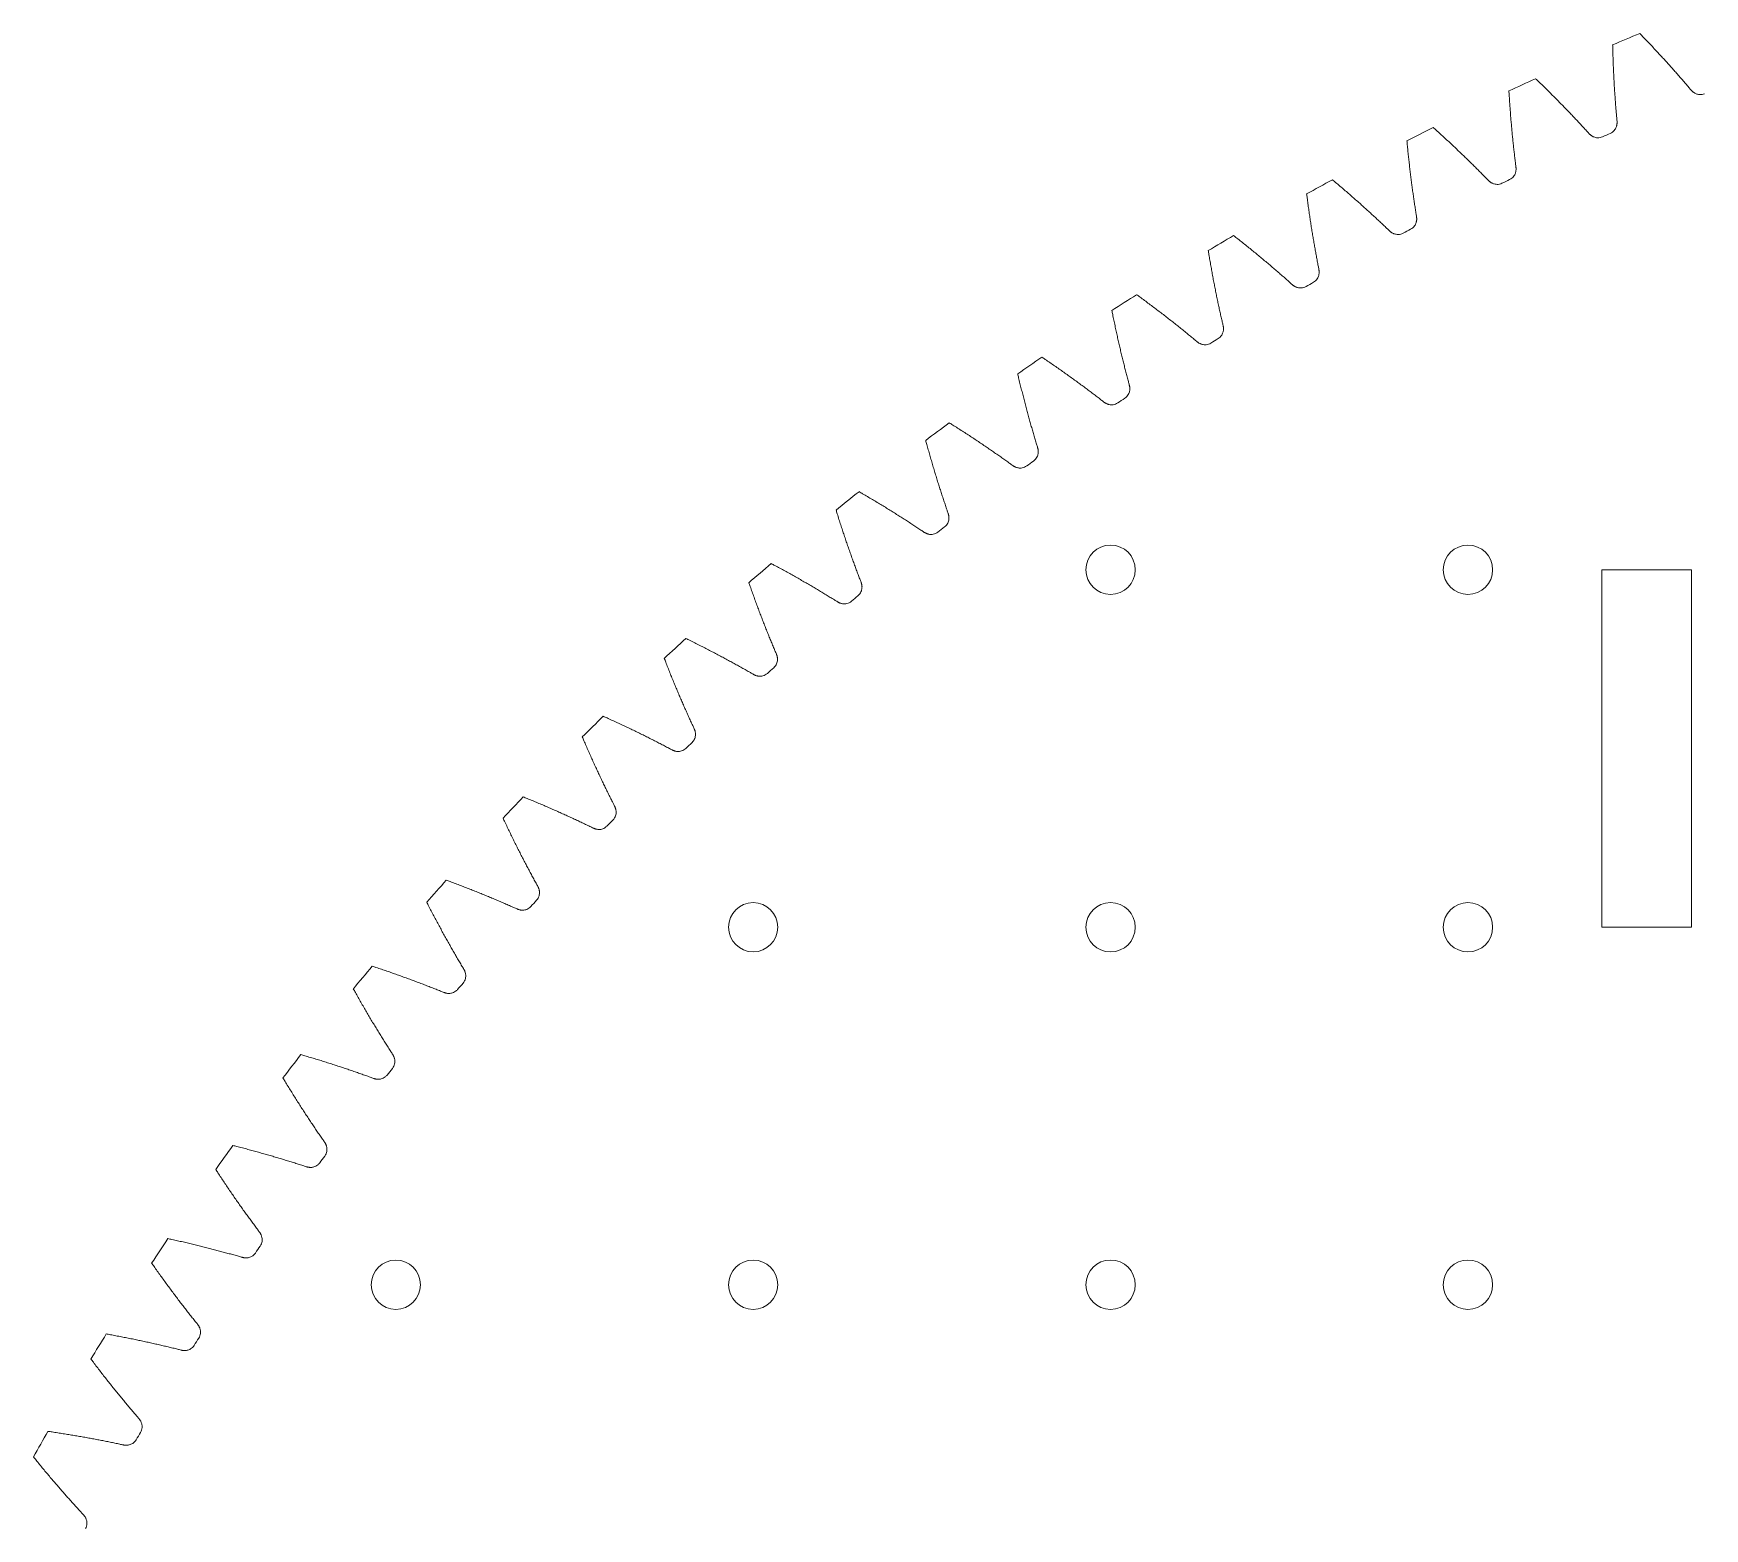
# Model space of a CAD drawing. Header units: inches. Extents: x 0.6 to 19, y 0.5 to 18.9.
# Drawn here: x 1.778 to 6.454, y 14.05 to 18.232 of the extents above; entities that cross this region are included whole.
import ezdxf

# ---------------------------------------------------------------- set-up
doc = ezdxf.new("R2010")
doc.units = ezdxf.units.IN
doc.header["$MEASUREMENT"] = 0

msp = doc.modelspace()

# ---------------------------------------------------------------- linework, layer by layer
at = {"color": 7, "linetype": 'Continuous', "lineweight": 15}
for p, q in [((6.4166, 16.7322), (6.1666, 16.7322)), ((6.1666, 16.7322), (6.1666, 15.7322)), ((6.4166, 15.7322), (6.4166, 16.7322)), ((6.1666, 15.7322), (6.4166, 15.7322))]:
    msp.add_line(p, q, dxfattribs=at)
for centre, radius in [((4.7916, 16.7322), 0.069), ((5.7916, 16.7322), 0.069), ((3.7916, 15.7322), 0.0689), ((4.7916, 15.7322), 0.069), ((5.7916, 15.7322), 0.069), ((2.7916, 14.7322), 0.0689), ((3.7916, 14.7322), 0.0689), ((4.7916, 14.7322), 0.069), ((5.7916, 14.7322), 0.069)]:
    msp.add_circle(centre, radius, dxfattribs=at)
for radius, start, end in [(9.2, 112.4911, 113.00341), (9.2, 114.46912, 114.98143), (9.2, 116.44714, 116.95945), (8.975, 113.66047, 113.81205), (9.2, 118.42516, 118.93748), (8.975, 115.6385, 115.79008), (8.975, 117.61652, 117.7681), (9.2, 120.40318, 120.9155), (8.975, 119.59454, 119.74612), (9.2, 122.38121, 122.89352), (8.975, 121.57256, 121.72414), (9.2, 124.35923, 124.87154), (8.975, 123.55058, 123.70216), (9.2, 126.33725, 126.84956), (8.975, 125.52861, 125.68019), (9.2, 128.31527, 128.82759), (8.975, 127.50663, 127.65821), (9.2, 130.29329, 130.80561), (8.975, 129.48465, 129.63623), (9.2, 132.27132, 132.78363), (8.975, 131.46267, 131.61425), (9.2, 134.24934, 134.76165), (8.975, 133.44069, 133.59227), (9.2, 136.22736, 136.73967), (8.975, 135.41872, 135.5703), (9.2, 138.20538, 138.7177), (8.975, 137.39674, 137.54832), (9.2, 140.1834, 140.69572), (8.975, 139.37476, 139.52634), (9.2, 142.16142, 142.67374), (8.975, 141.35278, 141.50436), (9.2, 144.13945, 144.65176), (8.975, 143.3308, 143.48238), (9.2, 146.11747, 146.62978), (8.975, 145.30883, 145.46041), (9.2, 148.09549, 148.60781), (8.975, 147.28685, 147.43843), (9.2, 150.07351, 150.58583), (8.975, 149.26487, 149.41645)]:
    msp.add_arc((9.7916, 9.7322), radius, start, end, dxfattribs=at)
for points, knots in [([(6.1898, 17.9528), (6.192, 17.9539), (6.1962, 17.9562), (6.201, 17.9608), (6.2043, 17.9656), (6.2063, 17.9698), (6.2075, 17.9735), (6.2082, 17.9765), (6.2086, 17.9792), (6.2087, 17.9814), (6.2088, 17.9834), (6.2087, 17.9852), (6.2084, 17.9898), (6.2075, 17.9982), (6.2065, 18.0107), (6.2053, 18.0245), (6.2043, 18.0384), (6.2032, 18.0526), (6.2023, 18.067), (6.2013, 18.0816), (6.2005, 18.0964), (6.1997, 18.1113), (6.1989, 18.1265), (6.1983, 18.1419), (6.1977, 18.1575), (6.1971, 18.1732), (6.1967, 18.1877), (6.1965, 18.1968), (6.1964, 18.2007)], [0, 0, 0, 0, 0.0281422, 0.0544033, 0.076448, 0.0943064, 0.1087144, 0.1205172, 0.1304264, 0.1389802, 0.1465701, 0.1534791, 0.1599127, 0.1988525, 0.2512062, 0.3043093, 0.3581618, 0.4127637, 0.468115, 0.5242158, 0.5810659, 0.6386654, 0.6970143, 0.7561127, 0.8159604, 0.8765575, 0.9379041, 0.9821736, 0.9821736, 0.9821736, 0.9821736]), ([(6.2722, 18.2325), (6.2749, 18.2297), (6.2813, 18.2231), (6.2913, 18.2127), (6.3021, 18.2013), (6.3128, 18.1899), (6.3233, 18.1787), (6.3336, 18.1675), (6.3438, 18.1564), (6.3537, 18.1455), (6.3634, 18.1346), (6.373, 18.1238), (6.3824, 18.1131), (6.3916, 18.1026), (6.4006, 18.0921), (6.4088, 18.0826), (6.4142, 18.0761), (6.4173, 18.0727), (6.4185, 18.0714), (6.42, 18.07), (6.4217, 18.0685), (6.4238, 18.0669), (6.4265, 18.0653), (6.4299, 18.0636), (6.4344, 18.062), (6.4401, 18.0611), (6.4468, 18.0612), (6.4513, 18.0627), (6.4536, 18.0634)], [0.0178264, 0.0178264, 0.0178264, 0.0178264, 0.0620959, 0.1234425, 0.1840396, 0.2438873, 0.3029857, 0.3613346, 0.4189341, 0.4757842, 0.531885, 0.5872363, 0.6418382, 0.6956907, 0.7487938, 0.8011475, 0.8400873, 0.8465209, 0.8534299, 0.8610198, 0.8695736, 0.8794828, 0.8912856, 0.9056936, 0.923552, 0.9455967, 0.9718578, 1, 1, 1, 1]), ([(5.9809, 18.1059), (5.9837, 18.1033), (5.9903, 18.0969), (6.0007, 18.0869), (6.0119, 18.0758), (6.023, 18.0648), (6.0339, 18.0539), (6.0445, 18.0431), (6.055, 18.0324), (6.0653, 18.0218), (6.0755, 18.0113), (6.0854, 18.0008), (6.0952, 17.9905), (6.1047, 17.9802), (6.1141, 17.9701), (6.1226, 17.9609), (6.1283, 17.9545), (6.1314, 17.9512), (6.1327, 17.95), (6.1342, 17.9486), (6.136, 17.9472), (6.1381, 17.9457), (6.1408, 17.9442), (6.1443, 17.9426), (6.1489, 17.9412), (6.1546, 17.9404), (6.1613, 17.9408), (6.1658, 17.9424), (6.1681, 17.9432)], [0.0178264, 0.0178264, 0.0178264, 0.0178264, 0.0620959, 0.1234425, 0.1840396, 0.2438873, 0.3029857, 0.3613346, 0.4189341, 0.4757842, 0.531885, 0.5872363, 0.6418382, 0.6956907, 0.7487938, 0.8011475, 0.8400873, 0.8465209, 0.8534299, 0.8610198, 0.8695736, 0.8794828, 0.8912856, 0.9056936, 0.923552, 0.9455967, 0.9718578, 1, 1, 1, 1]), ([(5.9082, 17.8236), (5.9103, 17.8248), (5.9144, 17.8272), (5.9191, 17.832), (5.9222, 17.8368), (5.9241, 17.8412), (5.9252, 17.8449), (5.9258, 17.8479), (5.926, 17.8506), (5.9261, 17.8528), (5.9261, 17.8548), (5.926, 17.8566), (5.9255, 17.8612), (5.9244, 17.8696), (5.9229, 17.882), (5.9213, 17.8957), (5.9197, 17.9097), (5.9182, 17.9238), (5.9167, 17.9382), (5.9153, 17.9527), (5.9139, 17.9674), (5.9126, 17.9824), (5.9113, 17.9975), (5.9101, 18.0129), (5.909, 18.0284), (5.9079, 18.0441), (5.907, 18.0585), (5.9064, 18.0677), (5.9062, 18.0715)], [0, 0, 0, 0, 0.0281422, 0.0544033, 0.076448, 0.0943064, 0.1087144, 0.1205172, 0.1304264, 0.1389802, 0.1465701, 0.1534791, 0.1599127, 0.1988525, 0.2512062, 0.3043093, 0.3581618, 0.4127637, 0.468115, 0.5242158, 0.5810659, 0.6386654, 0.6970143, 0.7561127, 0.8159604, 0.8765575, 0.9379041, 0.9821736, 0.9821736, 0.9821736, 0.9821736]), ([(5.6942, 17.9694), (5.697, 17.9669), (5.7039, 17.9607), (5.7145, 17.951), (5.7262, 17.9404), (5.7376, 17.9298), (5.7489, 17.9193), (5.7599, 17.9088), (5.7708, 17.8985), (5.7814, 17.8882), (5.7919, 17.8781), (5.8022, 17.868), (5.8123, 17.858), (5.8222, 17.8481), (5.832, 17.8382), (5.8408, 17.8293), (5.8466, 17.8232), (5.8499, 17.82), (5.8512, 17.8188), (5.8528, 17.8175), (5.8546, 17.8162), (5.8568, 17.8147), (5.8596, 17.8133), (5.8631, 17.8118), (5.8677, 17.8106), (5.8734, 17.81), (5.8801, 17.8106), (5.8845, 17.8124), (5.8868, 17.8133)], [0.0178264, 0.0178264, 0.0178264, 0.0178264, 0.0620959, 0.1234425, 0.1840396, 0.2438873, 0.3029857, 0.3613346, 0.4189341, 0.4757842, 0.531885, 0.5872363, 0.6418382, 0.6956907, 0.7487938, 0.8011475, 0.8400873, 0.8465209, 0.8534299, 0.8610198, 0.8695736, 0.8794828, 0.8912856, 0.9056936, 0.923552, 0.9455967, 0.9718578, 1, 1, 1, 1]), ([(5.6312, 17.6847), (5.6333, 17.686), (5.6373, 17.6885), (5.6418, 17.6935), (5.6448, 17.6985), (5.6466, 17.7029), (5.6475, 17.7066), (5.648, 17.7097), (5.6481, 17.7123), (5.6481, 17.7146), (5.648, 17.7166), (5.6479, 17.7184), (5.6472, 17.7229), (5.6458, 17.7312), (5.6439, 17.7436), (5.6418, 17.7573), (5.6398, 17.7712), (5.6378, 17.7852), (5.6358, 17.7995), (5.6339, 17.814), (5.632, 17.8287), (5.6302, 17.8436), (5.6284, 17.8587), (5.6266, 17.874), (5.625, 17.8894), (5.6233, 17.9051), (5.6219, 17.9195), (5.6211, 17.9286), (5.6207, 17.9325)], [0, 0, 0, 0, 0.0281422, 0.0544033, 0.076448, 0.0943064, 0.1087144, 0.1205172, 0.1304264, 0.1389802, 0.1465701, 0.1534791, 0.1599127, 0.1988525, 0.2512062, 0.3043093, 0.3581618, 0.4127637, 0.468115, 0.5242158, 0.5810659, 0.6386654, 0.6970143, 0.7561127, 0.8159604, 0.8765575, 0.9379041, 0.9821736, 0.9821736, 0.9821736, 0.9821736]), ([(5.4123, 17.8231), (5.4153, 17.8206), (5.4223, 17.8147), (5.4333, 17.8054), (5.4453, 17.7951), (5.4571, 17.785), (5.4687, 17.7748), (5.4801, 17.7648), (5.4913, 17.7548), (5.5023, 17.745), (5.5131, 17.7351), (5.5238, 17.7254), (5.5342, 17.7158), (5.5445, 17.7062), (5.5545, 17.6967), (5.5637, 17.6881), (5.5697, 17.6822), (5.5731, 17.6791), (5.5745, 17.6779), (5.576, 17.6767), (5.5779, 17.6754), (5.5802, 17.6741), (5.583, 17.6727), (5.5866, 17.6714), (5.5912, 17.6703), (5.5969, 17.67), (5.6036, 17.6708), (5.608, 17.6727), (5.6102, 17.6737)], [0.0178264, 0.0178264, 0.0178264, 0.0178264, 0.0620959, 0.1234425, 0.1840396, 0.2438873, 0.3029857, 0.3613346, 0.4189341, 0.4757842, 0.531885, 0.5872363, 0.6418382, 0.6956907, 0.7487938, 0.8011475, 0.8400873, 0.8465209, 0.8534299, 0.8610198, 0.8695736, 0.8794828, 0.8912856, 0.9056936, 0.923552, 0.9455967, 0.9718578, 1, 1, 1, 1]), ([(5.3592, 17.5364), (5.3613, 17.5377), (5.3652, 17.5404), (5.3695, 17.5455), (5.3723, 17.5506), (5.3739, 17.555), (5.3747, 17.5588), (5.3751, 17.5619), (5.3752, 17.5645), (5.3751, 17.5668), (5.3749, 17.5688), (5.3747, 17.5706), (5.3739, 17.5751), (5.3722, 17.5834), (5.3698, 17.5957), (5.3673, 17.6093), (5.3648, 17.6231), (5.3623, 17.6371), (5.3598, 17.6513), (5.3574, 17.6657), (5.355, 17.6803), (5.3527, 17.6951), (5.3504, 17.7101), (5.3481, 17.7253), (5.3459, 17.7408), (5.3437, 17.7564), (5.3418, 17.7707), (5.3406, 17.7798), (5.3401, 17.7836)], [0, 0, 0, 0, 0.0281422, 0.0544033, 0.076448, 0.0943064, 0.1087144, 0.1205172, 0.1304264, 0.1389802, 0.1465701, 0.1534791, 0.1599127, 0.1988525, 0.2512062, 0.3043093, 0.3581618, 0.4127637, 0.468115, 0.5242158, 0.5810659, 0.6386654, 0.6970143, 0.7561127, 0.8159604, 0.8765575, 0.9379041, 0.9821736, 0.9821736, 0.9821736, 0.9821736]), ([(5.1357, 17.6671), (5.1387, 17.6647), (5.1459, 17.6591), (5.1572, 17.6502), (5.1696, 17.6403), (5.1817, 17.6306), (5.1937, 17.6208), (5.2054, 17.6112), (5.217, 17.6016), (5.2283, 17.5921), (5.2395, 17.5827), (5.2504, 17.5733), (5.2612, 17.5641), (5.2718, 17.5549), (5.2822, 17.5457), (5.2916, 17.5374), (5.2978, 17.5317), (5.3013, 17.5288), (5.3027, 17.5277), (5.3043, 17.5265), (5.3063, 17.5253), (5.3086, 17.524), (5.3114, 17.5227), (5.3151, 17.5215), (5.3197, 17.5206), (5.3255, 17.5204), (5.3321, 17.5215), (5.3364, 17.5236), (5.3386, 17.5246)], [0.0178264, 0.0178264, 0.0178264, 0.0178264, 0.0620959, 0.1234425, 0.1840396, 0.2438873, 0.3029857, 0.3613346, 0.4189341, 0.4757842, 0.531885, 0.5872363, 0.6418382, 0.6956907, 0.7487938, 0.8011475, 0.8400873, 0.8465209, 0.8534299, 0.8610198, 0.8695736, 0.8794828, 0.8912856, 0.9056936, 0.923552, 0.9455967, 0.9718578, 1, 1, 1, 1]), ([(5.0925, 17.3787), (5.0945, 17.3802), (5.0983, 17.3829), (5.1025, 17.3883), (5.1051, 17.3934), (5.1065, 17.3979), (5.1072, 17.4017), (5.1075, 17.4048), (5.1074, 17.4074), (5.1073, 17.4097), (5.1071, 17.4117), (5.1068, 17.4135), (5.1058, 17.4179), (5.1038, 17.4261), (5.1011, 17.4384), (5.098, 17.4519), (5.095, 17.4656), (5.0921, 17.4795), (5.0891, 17.4936), (5.0862, 17.5079), (5.0833, 17.5224), (5.0805, 17.5371), (5.0776, 17.5521), (5.0749, 17.5672), (5.0721, 17.5825), (5.0694, 17.5981), (5.067, 17.6123), (5.0655, 17.6214), (5.0649, 17.6252)], [0, 0, 0, 0, 0.0281422, 0.0544033, 0.076448, 0.0943064, 0.1087144, 0.1205172, 0.1304264, 0.1389802, 0.1465701, 0.1534791, 0.1599127, 0.1988525, 0.2512062, 0.3043093, 0.3581618, 0.4127637, 0.468115, 0.5242158, 0.5810659, 0.6386654, 0.6970143, 0.7561127, 0.8159604, 0.8765575, 0.9379041, 0.9821736, 0.9821736, 0.9821736, 0.9821736]), ([(4.8646, 17.5017), (4.8677, 17.4994), (4.8751, 17.494), (4.8867, 17.4855), (4.8994, 17.4761), (4.9118, 17.4667), (4.9241, 17.4574), (4.9362, 17.4482), (4.9481, 17.439), (4.9597, 17.4299), (4.9712, 17.4209), (4.9825, 17.4119), (4.9936, 17.403), (5.0045, 17.3942), (5.0152, 17.3854), (5.0249, 17.3775), (5.0313, 17.372), (5.0349, 17.3691), (5.0363, 17.3681), (5.038, 17.367), (5.0399, 17.3658), (5.0423, 17.3646), (5.0452, 17.3634), (5.0489, 17.3624), (5.0535, 17.3616), (5.0593, 17.3617), (5.0659, 17.363), (5.0701, 17.3651), (5.0723, 17.3663)], [0.0178264, 0.0178264, 0.0178264, 0.0178264, 0.0620959, 0.1234425, 0.1840396, 0.2438873, 0.3029857, 0.3613346, 0.4189341, 0.4757842, 0.531885, 0.5872363, 0.6418382, 0.6956907, 0.7487938, 0.8011475, 0.8400873, 0.8465209, 0.8534299, 0.8610198, 0.8695736, 0.8794828, 0.8912856, 0.9056936, 0.923552, 0.9455967, 0.9718578, 1, 1, 1, 1]), ([(4.8314, 17.212), (4.8333, 17.2135), (4.8371, 17.2164), (4.841, 17.2218), (4.8435, 17.2271), (4.8447, 17.2316), (4.8453, 17.2354), (4.8454, 17.2385), (4.8453, 17.2412), (4.8451, 17.2434), (4.8448, 17.2454), (4.8444, 17.2472), (4.8433, 17.2516), (4.841, 17.2598), (4.8379, 17.2719), (4.8344, 17.2853), (4.8309, 17.2989), (4.8275, 17.3126), (4.824, 17.3266), (4.8206, 17.3409), (4.8172, 17.3553), (4.8139, 17.3699), (4.8105, 17.3847), (4.8072, 17.3997), (4.804, 17.415), (4.8007, 17.4304), (4.7978, 17.4446), (4.796, 17.4535), (4.7953, 17.4573)], [0, 0, 0, 0, 0.0281422, 0.0544033, 0.076448, 0.0943064, 0.1087144, 0.1205172, 0.1304264, 0.1389802, 0.1465701, 0.1534791, 0.1599127, 0.1988525, 0.2512062, 0.3043093, 0.3581618, 0.4127637, 0.468115, 0.5242158, 0.5810659, 0.6386654, 0.6970143, 0.7561127, 0.8159604, 0.8765575, 0.9379041, 0.9821736, 0.9821736, 0.9821736, 0.9821736]), ([(4.5993, 17.327), (4.6025, 17.3248), (4.6101, 17.3197), (4.622, 17.3116), (4.635, 17.3026), (4.6478, 17.2937), (4.6604, 17.2848), (4.6728, 17.276), (4.6849, 17.2673), (4.6969, 17.2586), (4.7087, 17.2499), (4.7203, 17.2414), (4.7317, 17.2328), (4.7429, 17.2244), (4.7538, 17.216), (4.7638, 17.2084), (4.7704, 17.2031), (4.7741, 17.2004), (4.7756, 17.1994), (4.7773, 17.1983), (4.7793, 17.1973), (4.7817, 17.1962), (4.7846, 17.1951), (4.7883, 17.1941), (4.793, 17.1935), (4.7988, 17.1938), (4.8053, 17.1953), (4.8095, 17.1976), (4.8116, 17.1988)], [0.0178264, 0.0178264, 0.0178264, 0.0178264, 0.0620959, 0.1234425, 0.1840396, 0.2438873, 0.3029857, 0.3613346, 0.4189341, 0.4757842, 0.531885, 0.5872363, 0.6418382, 0.6956907, 0.7487938, 0.8011475, 0.8400873, 0.8465209, 0.8534299, 0.8610198, 0.8695736, 0.8794828, 0.8912856, 0.9056936, 0.923552, 0.9455967, 0.9718578, 1, 1, 1, 1]), ([(4.5762, 17.0363), (4.578, 17.0379), (4.5817, 17.0409), (4.5854, 17.0465), (4.5877, 17.0518), (4.5888, 17.0564), (4.5892, 17.0602), (4.5893, 17.0633), (4.5891, 17.066), (4.5888, 17.0682), (4.5884, 17.0702), (4.588, 17.0719), (4.5868, 17.0763), (4.5842, 17.0844), (4.5806, 17.0964), (4.5766, 17.1097), (4.5727, 17.1231), (4.5688, 17.1368), (4.5649, 17.1507), (4.561, 17.1647), (4.5571, 17.179), (4.5532, 17.1935), (4.5494, 17.2082), (4.5456, 17.2231), (4.5418, 17.2382), (4.538, 17.2536), (4.5346, 17.2676), (4.5325, 17.2765), (4.5316, 17.2803)], [0, 0, 0, 0, 0.0281422, 0.0544033, 0.076448, 0.0943064, 0.1087144, 0.1205172, 0.1304264, 0.1389802, 0.1465701, 0.1534791, 0.1599127, 0.1988525, 0.2512062, 0.3043093, 0.3581618, 0.4127637, 0.468115, 0.5242158, 0.5810659, 0.6386654, 0.6970143, 0.7561127, 0.8159604, 0.8765575, 0.9379041, 0.9821736, 0.9821736, 0.9821736, 0.9821736]), ([(4.3403, 17.1432), (4.3435, 17.1412), (4.3513, 17.1363), (4.3635, 17.1286), (4.3768, 17.1201), (4.3899, 17.1116), (4.4027, 17.1032), (4.4154, 17.0948), (4.4279, 17.0865), (4.4402, 17.0782), (4.4522, 17.07), (4.4641, 17.0618), (4.4758, 17.0537), (4.4873, 17.0457), (4.4985, 17.0377), (4.5088, 17.0304), (4.5156, 17.0253), (4.5193, 17.0228), (4.5209, 17.0218), (4.5226, 17.0208), (4.5246, 17.0198), (4.527, 17.0188), (4.53, 17.0178), (4.5338, 17.017), (4.5385, 17.0165), (4.5442, 17.017), (4.5507, 17.0187), (4.5548, 17.0212), (4.5568, 17.0225)], [0.0178264, 0.0178264, 0.0178264, 0.0178264, 0.0620959, 0.1234425, 0.1840396, 0.2438873, 0.3029857, 0.3613346, 0.4189341, 0.4757842, 0.531885, 0.5872363, 0.6418382, 0.6956907, 0.7487938, 0.8011475, 0.8400873, 0.8465209, 0.8534299, 0.8610198, 0.8695736, 0.8794828, 0.8912856, 0.9056936, 0.923552, 0.9455967, 0.9718578, 1, 1, 1, 1]), ([(4.3272, 16.852), (4.329, 16.8536), (4.3325, 16.8567), (4.3361, 16.8624), (4.3382, 16.8678), (4.3391, 16.8725), (4.3394, 16.8763), (4.3393, 16.8794), (4.3391, 16.882), (4.3387, 16.8843), (4.3382, 16.8862), (4.3378, 16.888), (4.3364, 16.8923), (4.3335, 16.9003), (4.3295, 16.9122), (4.3251, 16.9253), (4.3207, 16.9386), (4.3163, 16.9521), (4.3119, 16.9658), (4.3075, 16.9798), (4.3032, 16.9939), (4.2988, 17.0083), (4.2945, 17.0228), (4.2901, 17.0376), (4.2858, 17.0526), (4.2815, 17.0677), (4.2776, 17.0816), (4.2752, 17.0905), (4.2742, 17.0942)], [0, 0, 0, 0, 0.0281422, 0.0544033, 0.076448, 0.0943064, 0.1087144, 0.1205172, 0.1304264, 0.1389802, 0.1465701, 0.1534791, 0.1599127, 0.1988525, 0.2512062, 0.3043093, 0.3581618, 0.4127637, 0.468115, 0.5242158, 0.5810659, 0.6386654, 0.6970143, 0.7561127, 0.8159604, 0.8765575, 0.9379041, 0.9821736, 0.9821736, 0.9821736, 0.9821736]), ([(4.0877, 16.9507), (4.091, 16.9487), (4.099, 16.9441), (4.1114, 16.9368), (4.125, 16.9288), (4.1384, 16.9208), (4.1515, 16.9128), (4.1645, 16.9049), (4.1773, 16.897), (4.1898, 16.8892), (4.2022, 16.8814), (4.2143, 16.8736), (4.2263, 16.8659), (4.238, 16.8582), (4.2495, 16.8506), (4.26, 16.8437), (4.267, 16.8389), (4.2708, 16.8364), (4.2724, 16.8355), (4.2742, 16.8346), (4.2762, 16.8337), (4.2787, 16.8327), (4.2817, 16.8318), (4.2855, 16.8311), (4.2902, 16.8309), (4.2959, 16.8315), (4.3023, 16.8335), (4.3063, 16.8361), (4.3083, 16.8375)], [0.0178264, 0.0178264, 0.0178264, 0.0178264, 0.0620959, 0.1234425, 0.1840396, 0.2438873, 0.3029857, 0.3613346, 0.4189341, 0.4757842, 0.531885, 0.5872363, 0.6418382, 0.6956907, 0.7487938, 0.8011475, 0.8400873, 0.8465209, 0.8534299, 0.8610198, 0.8695736, 0.8794828, 0.8912856, 0.9056936, 0.923552, 0.9455967, 0.9718578, 1, 1, 1, 1]), ([(4.0847, 16.6591), (4.0864, 16.6608), (4.0899, 16.6641), (4.0932, 16.6699), (4.0951, 16.6753), (4.0959, 16.68), (4.0961, 16.6838), (4.0959, 16.687), (4.0955, 16.6896), (4.0951, 16.6918), (4.0946, 16.6937), (4.094, 16.6955), (4.0925, 16.6997), (4.0893, 16.7076), (4.0849, 16.7193), (4.0801, 16.7323), (4.0752, 16.7454), (4.0704, 16.7588), (4.0655, 16.7724), (4.0607, 16.7862), (4.0558, 16.8001), (4.0509, 16.8143), (4.0461, 16.8287), (4.0413, 16.8433), (4.0364, 16.8582), (4.0316, 16.8732), (4.0273, 16.8869), (4.0245, 16.8957), (4.0234, 16.8994)], [0, 0, 0, 0, 0.0281422, 0.0544033, 0.076448, 0.0943064, 0.1087144, 0.1205172, 0.1304264, 0.1389802, 0.1465701, 0.1534791, 0.1599127, 0.1988525, 0.2512062, 0.3043093, 0.3581618, 0.4127637, 0.468115, 0.5242158, 0.5810659, 0.6386654, 0.6970143, 0.7561127, 0.8159604, 0.8765575, 0.9379041, 0.9821736, 0.9821736, 0.9821736, 0.9821736]), ([(3.842, 16.7495), (3.8454, 16.7477), (3.8534, 16.7434), (3.8661, 16.7365), (3.88, 16.7289), (3.8936, 16.7214), (3.907, 16.7139), (3.9203, 16.7064), (3.9333, 16.6989), (3.9461, 16.6915), (3.9587, 16.6842), (3.9711, 16.6768), (3.9833, 16.6695), (3.9953, 16.6623), (4.0071, 16.6551), (4.0178, 16.6485), (4.025, 16.644), (4.0289, 16.6417), (4.0305, 16.6408), (4.0323, 16.6399), (4.0344, 16.6391), (4.0369, 16.6382), (4.0399, 16.6374), (4.0437, 16.6369), (4.0484, 16.6368), (4.0541, 16.6376), (4.0605, 16.6398), (4.0644, 16.6426), (4.0664, 16.644)], [0.0178264, 0.0178264, 0.0178264, 0.0178264, 0.0620959, 0.1234425, 0.1840396, 0.2438873, 0.3029857, 0.3613346, 0.4189341, 0.4757842, 0.531885, 0.5872363, 0.6418382, 0.6956907, 0.7487938, 0.8011475, 0.8400873, 0.8465209, 0.8534299, 0.8610198, 0.8695736, 0.8794828, 0.8912856, 0.9056936, 0.923552, 0.9455967, 0.9718578, 1, 1, 1, 1]), ([(3.849, 16.458), (3.8507, 16.4597), (3.854, 16.4631), (3.8572, 16.4691), (3.8589, 16.4746), (3.8595, 16.4793), (3.8595, 16.4831), (3.8592, 16.4862), (3.8588, 16.4888), (3.8582, 16.491), (3.8577, 16.4929), (3.8571, 16.4946), (3.8554, 16.4989), (3.852, 16.5066), (3.8472, 16.5182), (3.8419, 16.531), (3.8366, 16.544), (3.8312, 16.5572), (3.8259, 16.5705), (3.8206, 16.5841), (3.8153, 16.598), (3.8099, 16.612), (3.8046, 16.6262), (3.7992, 16.6406), (3.7939, 16.6553), (3.7886, 16.6701), (3.7837, 16.6837), (3.7807, 16.6924), (3.7795, 16.696)], [0, 0, 0, 0, 0.0281422, 0.0544033, 0.076448, 0.0943064, 0.1087144, 0.1205172, 0.1304264, 0.1389802, 0.1465701, 0.1534791, 0.1599127, 0.1988525, 0.2512062, 0.3043093, 0.3581618, 0.4127637, 0.468115, 0.5242158, 0.5810659, 0.6386654, 0.6970143, 0.7561127, 0.8159604, 0.8765575, 0.9379041, 0.9821736, 0.9821736, 0.9821736, 0.9821736]), ([(3.6033, 16.5399), (3.6068, 16.5383), (3.615, 16.5342), (3.6279, 16.5278), (3.642, 16.5207), (3.6559, 16.5136), (3.6696, 16.5066), (3.6831, 16.4996), (3.6963, 16.4926), (3.7094, 16.4856), (3.7222, 16.4787), (3.7349, 16.4718), (3.7474, 16.4649), (3.7596, 16.4581), (3.7716, 16.4513), (3.7826, 16.4451), (3.7899, 16.4408), (3.7938, 16.4386), (3.7955, 16.4378), (3.7973, 16.437), (3.7994, 16.4362), (3.8019, 16.4355), (3.805, 16.4348), (3.8088, 16.4344), (3.8135, 16.4344), (3.8192, 16.4355), (3.8255, 16.4379), (3.8293, 16.4408), (3.8312, 16.4422)], [0.0178264, 0.0178264, 0.0178264, 0.0178264, 0.0620959, 0.1234425, 0.1840396, 0.2438873, 0.3029857, 0.3613346, 0.4189341, 0.4757842, 0.531885, 0.5872363, 0.6418382, 0.6956907, 0.7487938, 0.8011475, 0.8400873, 0.8465209, 0.8534299, 0.8610198, 0.8695736, 0.8794828, 0.8912856, 0.9056936, 0.923552, 0.9455967, 0.9718578, 1, 1, 1, 1]), ([(3.6204, 16.2489), (3.622, 16.2507), (3.6252, 16.2542), (3.6282, 16.2602), (3.6297, 16.2658), (3.6302, 16.2705), (3.6301, 16.2743), (3.6296, 16.2774), (3.6291, 16.28), (3.6285, 16.2822), (3.6278, 16.2841), (3.6272, 16.2858), (3.6254, 16.2899), (3.6217, 16.2976), (3.6165, 16.309), (3.6107, 16.3216), (3.605, 16.3344), (3.5992, 16.3474), (3.5934, 16.3606), (3.5876, 16.374), (3.5818, 16.3876), (3.576, 16.4014), (3.5702, 16.4154), (3.5643, 16.4297), (3.5585, 16.4441), (3.5527, 16.4588), (3.5474, 16.4722), (3.5441, 16.4808), (3.5427, 16.4843)], [0, 0, 0, 0, 0.0281422, 0.0544033, 0.076448, 0.0943064, 0.1087144, 0.1205172, 0.1304264, 0.1389802, 0.1465701, 0.1534791, 0.1599127, 0.1988525, 0.2512062, 0.3043093, 0.3581618, 0.4127637, 0.468115, 0.5242158, 0.5810659, 0.6386654, 0.6970143, 0.7561127, 0.8159604, 0.8765575, 0.9379041, 0.9821736, 0.9821736, 0.9821736, 0.9821736]), ([(3.372, 16.3223), (3.3755, 16.3207), (3.3839, 16.317), (3.397, 16.311), (3.4114, 16.3044), (3.4255, 16.2978), (3.4394, 16.2913), (3.4531, 16.2847), (3.4666, 16.2782), (3.4799, 16.2717), (3.493, 16.2652), (3.5059, 16.2587), (3.5186, 16.2523), (3.531, 16.2459), (3.5433, 16.2395), (3.5544, 16.2337), (3.5619, 16.2297), (3.5659, 16.2276), (3.5676, 16.2269), (3.5695, 16.2261), (3.5716, 16.2254), (3.5741, 16.2247), (3.5772, 16.2242), (3.581, 16.2239), (3.5858, 16.2241), (3.5914, 16.2253), (3.5976, 16.228), (3.6013, 16.231), (3.6031, 16.2325)], [0.0178264, 0.0178264, 0.0178264, 0.0178264, 0.0620959, 0.1234425, 0.1840396, 0.2438873, 0.3029857, 0.3613346, 0.4189341, 0.4757842, 0.531885, 0.5872363, 0.6418382, 0.6956907, 0.7487938, 0.8011475, 0.8400873, 0.8465209, 0.8534299, 0.8610198, 0.8695736, 0.8794828, 0.8912856, 0.9056936, 0.923552, 0.9455967, 0.9718578, 1, 1, 1, 1]), ([(3.3991, 16.032), (3.4007, 16.0338), (3.4038, 16.0375), (3.4065, 16.0436), (3.4078, 16.0492), (3.4082, 16.0539), (3.4079, 16.0578), (3.4074, 16.0609), (3.4068, 16.0634), (3.4061, 16.0656), (3.4054, 16.0674), (3.4047, 16.0691), (3.4027, 16.0732), (3.3988, 16.0807), (3.3932, 16.0919), (3.387, 16.1043), (3.3808, 16.1169), (3.3746, 16.1297), (3.3684, 16.1427), (3.3621, 16.1559), (3.3558, 16.1693), (3.3495, 16.1829), (3.3432, 16.1967), (3.3369, 16.2107), (3.3306, 16.225), (3.3242, 16.2394), (3.3185, 16.2527), (3.3149, 16.2611), (3.3133, 16.2646)], [0, 0, 0, 0, 0.0281422, 0.0544033, 0.076448, 0.0943064, 0.1087144, 0.1205172, 0.1304264, 0.1389802, 0.1465701, 0.1534791, 0.1599127, 0.1988525, 0.2512062, 0.3043093, 0.3581618, 0.4127637, 0.468115, 0.5242158, 0.5810659, 0.6386654, 0.6970143, 0.7561127, 0.8159604, 0.8765575, 0.9379041, 0.9821736, 0.9821736, 0.9821736, 0.9821736]), ([(3.1484, 16.0968), (3.1519, 16.0953), (3.1604, 16.0919), (3.1738, 16.0864), (3.1883, 16.0803), (3.2027, 16.0742), (3.2168, 16.0681), (3.2307, 16.062), (3.2444, 16.056), (3.258, 16.0499), (3.2713, 16.0439), (3.2844, 16.0379), (3.2973, 16.0319), (3.31, 16.0259), (3.3224, 16.02), (3.3337, 16.0146), (3.3413, 16.0108), (3.3454, 16.0089), (3.3471, 16.0082), (3.349, 16.0075), (3.3512, 16.0068), (3.3537, 16.0063), (3.3569, 16.0058), (3.3607, 16.0056), (3.3654, 16.006), (3.371, 16.0074), (3.3771, 16.0103), (3.3806, 16.0134), (3.3825, 16.015)], [0.0178264, 0.0178264, 0.0178264, 0.0178264, 0.0620959, 0.1234425, 0.1840396, 0.2438873, 0.3029857, 0.3613346, 0.4189341, 0.4757842, 0.531885, 0.5872363, 0.6418382, 0.6956907, 0.7487938, 0.8011475, 0.8400873, 0.8465209, 0.8534299, 0.8610198, 0.8695736, 0.8794828, 0.8912856, 0.9056936, 0.923552, 0.9455967, 0.9718578, 1, 1, 1, 1]), ([(3.1855, 15.8076), (3.187, 15.8095), (3.19, 15.8132), (3.1925, 15.8194), (3.1936, 15.8251), (3.1938, 15.8298), (3.1934, 15.8336), (3.1928, 15.8367), (3.192, 15.8393), (3.1913, 15.8414), (3.1905, 15.8432), (3.1897, 15.8449), (3.1876, 15.8489), (3.1834, 15.8563), (3.1775, 15.8673), (3.1709, 15.8794), (3.1643, 15.8918), (3.1576, 15.9044), (3.1509, 15.9171), (3.1442, 15.9301), (3.1375, 15.9433), (3.1307, 15.9567), (3.1239, 15.9703), (3.1171, 15.9841), (3.1103, 15.9981), (3.1035, 16.0123), (3.0973, 16.0254), (3.0934, 16.0337), (3.0917, 16.0371)], [0, 0, 0, 0, 0.0281422, 0.0544033, 0.076448, 0.0943064, 0.1087144, 0.1205172, 0.1304264, 0.1389802, 0.1465701, 0.1534791, 0.1599127, 0.1988525, 0.2512062, 0.3043093, 0.3581618, 0.4127637, 0.468115, 0.5242158, 0.5810659, 0.6386654, 0.6970143, 0.7561127, 0.8159604, 0.8765575, 0.9379041, 0.9821736, 0.9821736, 0.9821736, 0.9821736]), ([(2.9327, 15.8637), (2.9363, 15.8624), (2.9449, 15.8592), (2.9584, 15.8542), (2.9731, 15.8486), (2.9877, 15.843), (3.002, 15.8374), (3.0162, 15.8318), (3.0301, 15.8262), (3.0438, 15.8206), (3.0573, 15.8151), (3.0706, 15.8095), (3.0837, 15.804), (3.0966, 15.7984), (3.1093, 15.7929), (3.1207, 15.7879), (3.1285, 15.7844), (3.1326, 15.7826), (3.1344, 15.782), (3.1363, 15.7814), (3.1384, 15.7808), (3.141, 15.7803), (3.1441, 15.78), (3.148, 15.7799), (3.1527, 15.7805), (3.1582, 15.7821), (3.1642, 15.7851), (3.1676, 15.7884), (3.1694, 15.7901)], [0.0178264, 0.0178264, 0.0178264, 0.0178264, 0.0620959, 0.1234425, 0.1840396, 0.2438873, 0.3029857, 0.3613346, 0.4189341, 0.4757842, 0.531885, 0.5872363, 0.6418382, 0.6956907, 0.7487938, 0.8011475, 0.8400873, 0.8465209, 0.8534299, 0.8610198, 0.8695736, 0.8794828, 0.8912856, 0.9056936, 0.923552, 0.9455967, 0.9718578, 1, 1, 1, 1]), ([(2.9797, 15.5759), (2.9812, 15.5779), (2.984, 15.5817), (2.9863, 15.588), (2.9872, 15.5937), (2.9872, 15.5985), (2.9867, 15.6023), (2.986, 15.6053), (2.9852, 15.6078), (2.9844, 15.6099), (2.9835, 15.6117), (2.9827, 15.6134), (2.9805, 15.6173), (2.976, 15.6245), (2.9696, 15.6353), (2.9626, 15.6473), (2.9556, 15.6594), (2.9485, 15.6717), (2.9414, 15.6842), (2.9342, 15.697), (2.9271, 15.7099), (2.9198, 15.7231), (2.9126, 15.7364), (2.9053, 15.75), (2.898, 15.7638), (2.8907, 15.7777), (2.884, 15.7905), (2.8799, 15.7987), (2.8781, 15.8021)], [0, 0, 0, 0, 0.0281422, 0.0544033, 0.076448, 0.0943064, 0.1087144, 0.1205172, 0.1304264, 0.1389802, 0.1465701, 0.1534791, 0.1599127, 0.1988525, 0.2512062, 0.3043093, 0.3581618, 0.4127637, 0.468115, 0.5242158, 0.5810659, 0.6386654, 0.6970143, 0.7561127, 0.8159604, 0.8765575, 0.9379041, 0.9821736, 0.9821736, 0.9821736, 0.9821736]), ([(2.7251, 15.6233), (2.7288, 15.6221), (2.7375, 15.6192), (2.7511, 15.6147), (2.7661, 15.6096), (2.7808, 15.6045), (2.7953, 15.5994), (2.8097, 15.5943), (2.8238, 15.5892), (2.8377, 15.5841), (2.8514, 15.579), (2.8648, 15.5739), (2.8781, 15.5688), (2.8912, 15.5637), (2.904, 15.5587), (2.9157, 15.5541), (2.9235, 15.5508), (2.9278, 15.5492), (2.9295, 15.5486), (2.9314, 15.5481), (2.9336, 15.5476), (2.9362, 15.5472), (2.9394, 15.5469), (2.9432, 15.547), (2.9479, 15.5477), (2.9533, 15.5495), (2.9592, 15.5528), (2.9626, 15.5562), (2.9643, 15.5579)], [0.0178264, 0.0178264, 0.0178264, 0.0178264, 0.0620959, 0.1234425, 0.1840396, 0.2438873, 0.3029857, 0.3613346, 0.4189341, 0.4757842, 0.531885, 0.5872363, 0.6418382, 0.6956907, 0.7487938, 0.8011475, 0.8400873, 0.8465209, 0.8534299, 0.8610198, 0.8695736, 0.8794828, 0.8912856, 0.9056936, 0.923552, 0.9455967, 0.9718578, 1, 1, 1, 1]), ([(2.7821, 15.3373), (2.7835, 15.3394), (2.7861, 15.3433), (2.7882, 15.3497), (2.789, 15.3554), (2.7888, 15.3601), (2.7882, 15.3639), (2.7873, 15.3669), (2.7864, 15.3694), (2.7855, 15.3715), (2.7846, 15.3733), (2.7838, 15.3748), (2.7814, 15.3787), (2.7767, 15.3858), (2.77, 15.3964), (2.7625, 15.408), (2.7551, 15.4199), (2.7476, 15.432), (2.74, 15.4443), (2.7325, 15.4567), (2.7248, 15.4694), (2.7172, 15.4823), (2.7094, 15.4954), (2.7017, 15.5087), (2.6939, 15.5222), (2.6861, 15.5359), (2.679, 15.5485), (2.6746, 15.5565), (2.6727, 15.5599)], [0, 0, 0, 0, 0.0281422, 0.0544033, 0.076448, 0.0943064, 0.1087144, 0.1205172, 0.1304264, 0.1389802, 0.1465701, 0.1534791, 0.1599127, 0.1988525, 0.2512062, 0.3043093, 0.3581618, 0.4127637, 0.468115, 0.5242158, 0.5810659, 0.6386654, 0.6970143, 0.7561127, 0.8159604, 0.8765575, 0.9379041, 0.9821736, 0.9821736, 0.9821736, 0.9821736]), ([(2.526, 15.3759), (2.5297, 15.3748), (2.5385, 15.3722), (2.5523, 15.3681), (2.5674, 15.3636), (2.5823, 15.359), (2.597, 15.3544), (2.6115, 15.3498), (2.6258, 15.3452), (2.6398, 15.3406), (2.6537, 15.336), (2.6673, 15.3313), (2.6808, 15.3267), (2.694, 15.3221), (2.707, 15.3175), (2.7189, 15.3133), (2.7268, 15.3103), (2.7311, 15.3088), (2.7328, 15.3083), (2.7348, 15.3078), (2.737, 15.3074), (2.7396, 15.3071), (2.7427, 15.3069), (2.7466, 15.3072), (2.7512, 15.308), (2.7566, 15.31), (2.7624, 15.3135), (2.7656, 15.317), (2.7673, 15.3188)], [0.0178264, 0.0178264, 0.0178264, 0.0178264, 0.0620959, 0.1234425, 0.1840396, 0.2438873, 0.3029857, 0.3613346, 0.4189341, 0.4757842, 0.531885, 0.5872363, 0.6418382, 0.6956907, 0.7487938, 0.8011475, 0.8400873, 0.8465209, 0.8534299, 0.8610198, 0.8695736, 0.8794828, 0.8912856, 0.9056936, 0.923552, 0.9455967, 0.9718578, 1, 1, 1, 1]), ([(2.5928, 15.0921), (2.5941, 15.0941), (2.5967, 15.0981), (2.5985, 15.1046), (2.5991, 15.1103), (2.5987, 15.115), (2.598, 15.1188), (2.597, 15.1218), (2.596, 15.1242), (2.5951, 15.1263), (2.5941, 15.128), (2.5932, 15.1296), (2.5907, 15.1334), (2.5857, 15.1403), (2.5786, 15.1506), (2.5708, 15.162), (2.563, 15.1736), (2.5551, 15.1855), (2.5471, 15.1975), (2.5391, 15.2097), (2.531, 15.2221), (2.5229, 15.2347), (2.5147, 15.2475), (2.5065, 15.2606), (2.4983, 15.2738), (2.49, 15.2872), (2.4825, 15.2995), (2.4778, 15.3074), (2.4758, 15.3107)], [0, 0, 0, 0, 0.0281422, 0.0544033, 0.076448, 0.0943064, 0.1087144, 0.1205172, 0.1304264, 0.1389802, 0.1465701, 0.1534791, 0.1599127, 0.1988525, 0.2512062, 0.3043093, 0.3581618, 0.4127637, 0.468115, 0.5242158, 0.5810659, 0.6386654, 0.6970143, 0.7561127, 0.8159604, 0.8765575, 0.9379041, 0.9821736, 0.9821736, 0.9821736, 0.9821736]), ([(2.3355, 15.1217), (2.3392, 15.1208), (2.3481, 15.1185), (2.3621, 15.1149), (2.3773, 15.1109), (2.3924, 15.1068), (2.4072, 15.1027), (2.4219, 15.0986), (2.4363, 15.0945), (2.4505, 15.0904), (2.4645, 15.0863), (2.4783, 15.0821), (2.4919, 15.0779), (2.5053, 15.0738), (2.5185, 15.0696), (2.5304, 15.0658), (2.5385, 15.0631), (2.5428, 15.0618), (2.5446, 15.0613), (2.5465, 15.0609), (2.5488, 15.0606), (2.5514, 15.0603), (2.5545, 15.0603), (2.5583, 15.0607), (2.563, 15.0617), (2.5683, 15.0639), (2.5739, 15.0675), (2.577, 15.0711), (2.5786, 15.073)], [0.0178264, 0.0178264, 0.0178264, 0.0178264, 0.0620959, 0.1234425, 0.1840396, 0.2438873, 0.3029857, 0.3613346, 0.4189341, 0.4757842, 0.531885, 0.5872363, 0.6418382, 0.6956907, 0.7487938, 0.8011475, 0.8400873, 0.8465209, 0.8534299, 0.8610198, 0.8695736, 0.8794828, 0.8912856, 0.9056936, 0.923552, 0.9455967, 0.9718578, 1, 1, 1, 1]), ([(2.4121, 14.8404), (2.4133, 14.8425), (2.4157, 14.8466), (2.4174, 14.8531), (2.4177, 14.8589), (2.4172, 14.8636), (2.4163, 14.8673), (2.4153, 14.8703), (2.4142, 14.8727), (2.4132, 14.8747), (2.4122, 14.8764), (2.4112, 14.8779), (2.4085, 14.8816), (2.4034, 14.8883), (2.3959, 14.8984), (2.3877, 14.9096), (2.3795, 14.9209), (2.3711, 14.9324), (2.3628, 14.9442), (2.3543, 14.9561), (2.3458, 14.9682), (2.3373, 14.9805), (2.3287, 14.9931), (2.3201, 15.0058), (2.3114, 15.0188), (2.3026, 15.0319), (2.2947, 15.0439), (2.2897, 15.0516), (2.2876, 15.0549)], [0, 0, 0, 0, 0.0281422, 0.0544033, 0.076448, 0.0943064, 0.1087144, 0.1205172, 0.1304264, 0.1389802, 0.1465701, 0.1534791, 0.1599127, 0.1988525, 0.2512062, 0.3043093, 0.3581618, 0.4127637, 0.468115, 0.5242158, 0.5810659, 0.6386654, 0.6970143, 0.7561127, 0.8159604, 0.8765575, 0.9379041, 0.9821736, 0.9821736, 0.9821736, 0.9821736]), ([(2.1539, 14.8612), (2.1577, 14.8604), (2.1666, 14.8584), (2.1807, 14.8553), (2.1961, 14.8518), (2.2113, 14.8482), (2.2263, 14.8447), (2.241, 14.8411), (2.2556, 14.8375), (2.2699, 14.8338), (2.2841, 14.8302), (2.298, 14.8265), (2.3118, 14.8228), (2.3253, 14.8191), (2.3386, 14.8154), (2.3507, 14.812), (2.3588, 14.8096), (2.3632, 14.8084), (2.365, 14.808), (2.3669, 14.8077), (2.3692, 14.8074), (2.3718, 14.8073), (2.3749, 14.8073), (2.3787, 14.8078), (2.3833, 14.809), (2.3886, 14.8114), (2.3941, 14.8152), (2.3971, 14.8189), (2.3986, 14.8208)], [0.0178264, 0.0178264, 0.0178264, 0.0178264, 0.0620959, 0.1234425, 0.1840396, 0.2438873, 0.3029857, 0.3613346, 0.4189341, 0.4757842, 0.531885, 0.5872363, 0.6418382, 0.6956907, 0.7487938, 0.8011475, 0.8400873, 0.8465209, 0.8534299, 0.8610198, 0.8695736, 0.8794828, 0.8912856, 0.9056936, 0.923552, 0.9455967, 0.9718578, 1, 1, 1, 1]), ([(2.2402, 14.5826), (2.2413, 14.5848), (2.2436, 14.589), (2.245, 14.5955), (2.2452, 14.6013), (2.2445, 14.606), (2.2435, 14.6097), (2.2423, 14.6126), (2.2412, 14.615), (2.2401, 14.6169), (2.239, 14.6186), (2.238, 14.6201), (2.2352, 14.6237), (2.2298, 14.6303), (2.222, 14.6401), (2.2134, 14.6509), (2.2048, 14.662), (2.1961, 14.6732), (2.1873, 14.6846), (2.1785, 14.6963), (2.1696, 14.7081), (2.1606, 14.7201), (2.1516, 14.7324), (2.1425, 14.7448), (2.1334, 14.7574), (2.1242, 14.7702), (2.1158, 14.782), (2.1106, 14.7895), (2.1084, 14.7927)], [0, 0, 0, 0, 0.0281422, 0.0544033, 0.076448, 0.0943064, 0.1087144, 0.1205172, 0.1304264, 0.1389802, 0.1465701, 0.1534791, 0.1599127, 0.1988525, 0.2512062, 0.3043093, 0.3581618, 0.4127637, 0.468115, 0.5242158, 0.5810659, 0.6386654, 0.6970143, 0.7561127, 0.8159604, 0.8765575, 0.9379041, 0.9821736, 0.9821736, 0.9821736, 0.9821736]), ([(1.9815, 14.5945), (1.9852, 14.5938), (1.9943, 14.5922), (2.0084, 14.5895), (2.0239, 14.5865), (2.0392, 14.5835), (2.0543, 14.5805), (2.0692, 14.5774), (2.0839, 14.5743), (2.0983, 14.5712), (2.1126, 14.568), (2.1267, 14.5648), (2.1405, 14.5616), (2.1541, 14.5584), (2.1676, 14.5551), (2.1798, 14.5521), (2.188, 14.55), (2.1924, 14.549), (2.1942, 14.5486), (2.1962, 14.5484), (2.1984, 14.5482), (2.2011, 14.5481), (2.2042, 14.5483), (2.208, 14.5489), (2.2125, 14.5503), (2.2177, 14.5528), (2.223, 14.5569), (2.2259, 14.5607), (2.2274, 14.5626)], [0.0178264, 0.0178264, 0.0178264, 0.0178264, 0.0620959, 0.1234425, 0.1840396, 0.2438873, 0.3029857, 0.3613346, 0.4189341, 0.4757842, 0.531885, 0.5872363, 0.6418382, 0.6956907, 0.7487938, 0.8011475, 0.8400873, 0.8465209, 0.8534299, 0.8610198, 0.8695736, 0.8794828, 0.8912856, 0.9056936, 0.923552, 0.9455967, 0.9718578, 1, 1, 1, 1]), ([(2.0772, 14.3191), (2.0783, 14.3213), (2.0805, 14.3255), (2.0817, 14.3321), (2.0816, 14.3379), (2.0808, 14.3426), (2.0796, 14.3462), (2.0784, 14.3491), (2.0772, 14.3514), (2.076, 14.3534), (2.0748, 14.355), (2.0737, 14.3565), (2.0709, 14.36), (2.0652, 14.3663), (2.0571, 14.3759), (2.0482, 14.3864), (2.0391, 14.3972), (2.0301, 14.4081), (2.0209, 14.4192), (2.0117, 14.4305), (2.0023, 14.442), (1.993, 14.4538), (1.9835, 14.4657), (1.974, 14.4778), (1.9645, 14.4901), (1.9549, 14.5026), (1.9461, 14.5141), (1.9406, 14.5214), (1.9383, 14.5245)], [0, 0, 0, 0, 0.0281422, 0.0544033, 0.076448, 0.0943064, 0.1087144, 0.1205172, 0.1304264, 0.1389802, 0.1465701, 0.1534791, 0.1599127, 0.1988525, 0.2512062, 0.3043093, 0.3581618, 0.4127637, 0.468115, 0.5242158, 0.5810659, 0.6386654, 0.6970143, 0.7561127, 0.8159604, 0.8765575, 0.9379041, 0.9821736, 0.9821736, 0.9821736, 0.9821736]), ([(1.8183, 14.322), (1.8221, 14.3215), (1.8312, 14.3201), (1.8454, 14.318), (1.861, 14.3155), (1.8764, 14.3131), (1.8916, 14.3105), (1.9066, 14.308), (1.9213, 14.3054), (1.9359, 14.3027), (1.9503, 14.3001), (1.9644, 14.2974), (1.9784, 14.2946), (1.9921, 14.2919), (2.0057, 14.2891), (2.0179, 14.2865), (2.0262, 14.2847), (2.0307, 14.2838), (2.0325, 14.2835), (2.0345, 14.2833), (2.0367, 14.2832), (2.0393, 14.2833), (2.0425, 14.2836), (2.0462, 14.2843), (2.0507, 14.2858), (2.0558, 14.2885), (2.061, 14.2928), (2.0637, 14.2967), (2.0651, 14.2987)], [0.0178264, 0.0178264, 0.0178264, 0.0178264, 0.0620959, 0.1234425, 0.1840396, 0.2438873, 0.3029857, 0.3613346, 0.4189341, 0.4757842, 0.531885, 0.5872363, 0.6418382, 0.6956907, 0.7487938, 0.8011475, 0.8400873, 0.8465209, 0.8534299, 0.8610198, 0.8695736, 0.8794828, 0.8912856, 0.9056936, 0.923552, 0.9455967, 0.9718578, 1, 1, 1, 1]), ([(1.9235, 14.0501), (1.9245, 14.0523), (1.9265, 14.0566), (1.9275, 14.0633), (1.9272, 14.069), (1.9262, 14.0737), (1.925, 14.0773), (1.9236, 14.0801), (1.9223, 14.0824), (1.9211, 14.0843), (1.9199, 14.0859), (1.9187, 14.0873), (1.9157, 14.0907), (1.9099, 14.0969), (1.9014, 14.1061), (1.8921, 14.1164), (1.8828, 14.1268), (1.8733, 14.1374), (1.8637, 14.1482), (1.8541, 14.1592), (1.8444, 14.1704), (1.8347, 14.1818), (1.8248, 14.1933), (1.8149, 14.2051), (1.8049, 14.2171), (1.7949, 14.2293), (1.7857, 14.2404), (1.78, 14.2476), (1.7776, 14.2505)], [0, 0, 0, 0, 0.0281422, 0.0544033, 0.076448, 0.0943064, 0.1087144, 0.1205172, 0.1304264, 0.1389802, 0.1465701, 0.1534791, 0.1599127, 0.1988525, 0.2512062, 0.3043093, 0.3581618, 0.4127637, 0.468115, 0.5242158, 0.5810659, 0.6386654, 0.6970143, 0.7561127, 0.8159604, 0.8765575, 0.9379041, 0.9821736, 0.9821736, 0.9821736, 0.9821736])]:
    msp.add_open_spline(points, degree=3, knots=knots, dxfattribs=at)

doc.saveas('drawing.dxf')
